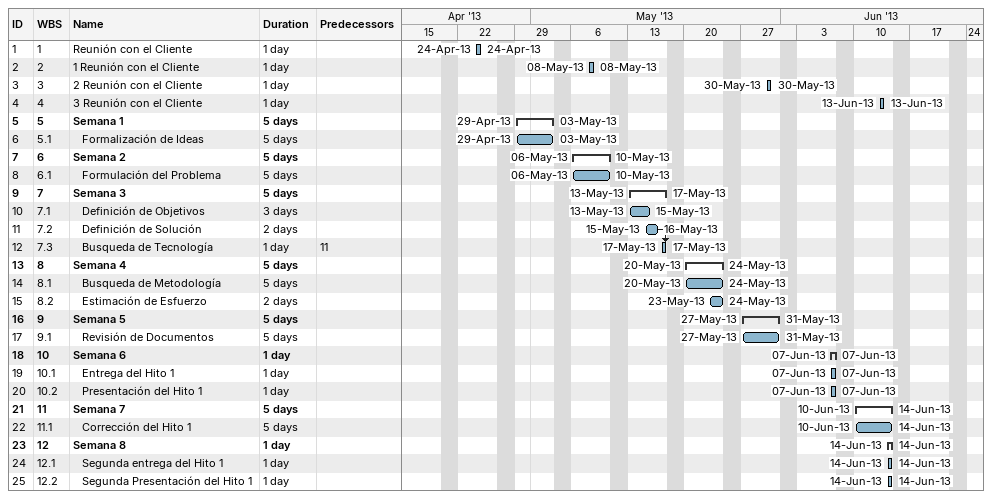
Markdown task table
| ID | WBS | Task | Duration | Start | Finish | Predecessors |
|---|---|---|---|---|---|---|
| 1 | 1 | Reunión con el Cliente | 1d | 2013-04-24 | 2013-04-24 |  |
| 2 | 2 | 1 Reunión con el Cliente | 1d | 2013-05-08 | 2013-05-08 |  |
| 3 | 3 | 2 Reunión con el Cliente | 1d | 2013-05-30 | 2013-05-30 |  |
| 4 | 4 | 3 Reunión con el Cliente | 1d | 2013-06-13 | 2013-06-13 |  |
| 5 | 5 | **Semana 1** | 5d | 2013-04-29 | 2013-05-03 |  |
| 6 | 5.1 | Formalización de Ideas | 5d | 2013-04-29 | 2013-05-03 |  |
| 7 | 6 | **Semana 2** | 5d | 2013-05-06 | 2013-05-10 |  |
| 8 | 6.1 | Formulación del Problema | 5d | 2013-05-06 | 2013-05-10 |  |
| 9 | 7 | **Semana 3** | 5d | 2013-05-13 | 2013-05-17 |  |
| 10 | 7.1 | Definición de Objetivos | 3d | 2013-05-13 | 2013-05-15 |  |
| 11 | 7.2 | Definición de Solución | 2d | 2013-05-15 | 2013-05-16 |  |
| 12 | 7.3 | Busqueda de Tecnología | 1d | 2013-05-17 | 2013-05-17 | 11 |
| 13 | 8 | **Semana 4** | 5d | 2013-05-20 | 2013-05-24 |  |
| 14 | 8.1 | Busqueda de Metodología | 5d | 2013-05-20 | 2013-05-24 |  |
| 15 | 8.2 | Estimación de Esfuerzo | 2d | 2013-05-23 | 2013-05-24 |  |
| 16 | 9 | **Semana 5** | 5d | 2013-05-27 | 2013-05-31 |  |
| 17 | 9.1 | Revisión de Documentos | 5d | 2013-05-27 | 2013-05-31 |  |
| 18 | 10 | **Semana 6** | 1d | 2013-06-07 | 2013-06-07 |  |
| 19 | 10.1 | Entrega del Hito 1 | 1d | 2013-06-07 | 2013-06-07 |  |
| 20 | 10.2 | Presentación del Hito 1 | 1d | 2013-06-07 | 2013-06-07 |  |
| 21 | 11 | **Semana 7** | 5d | 2013-06-10 | 2013-06-14 |  |
| 22 | 11.1 | Corrección del Hito 1 | 5d | 2013-06-10 | 2013-06-14 |  |
| 23 | 12 | **Semana 8** | 1d | 2013-06-14 | 2013-06-14 |  |
| 24 | 12.1 | Segunda entrega del Hito 1 | 1d | 2013-06-14 | 2013-06-14 |  |
| 25 | 12.2 | Segunda Presentación del Hito 1 | 1d | 2013-06-14 | 2013-06-14 |  |
